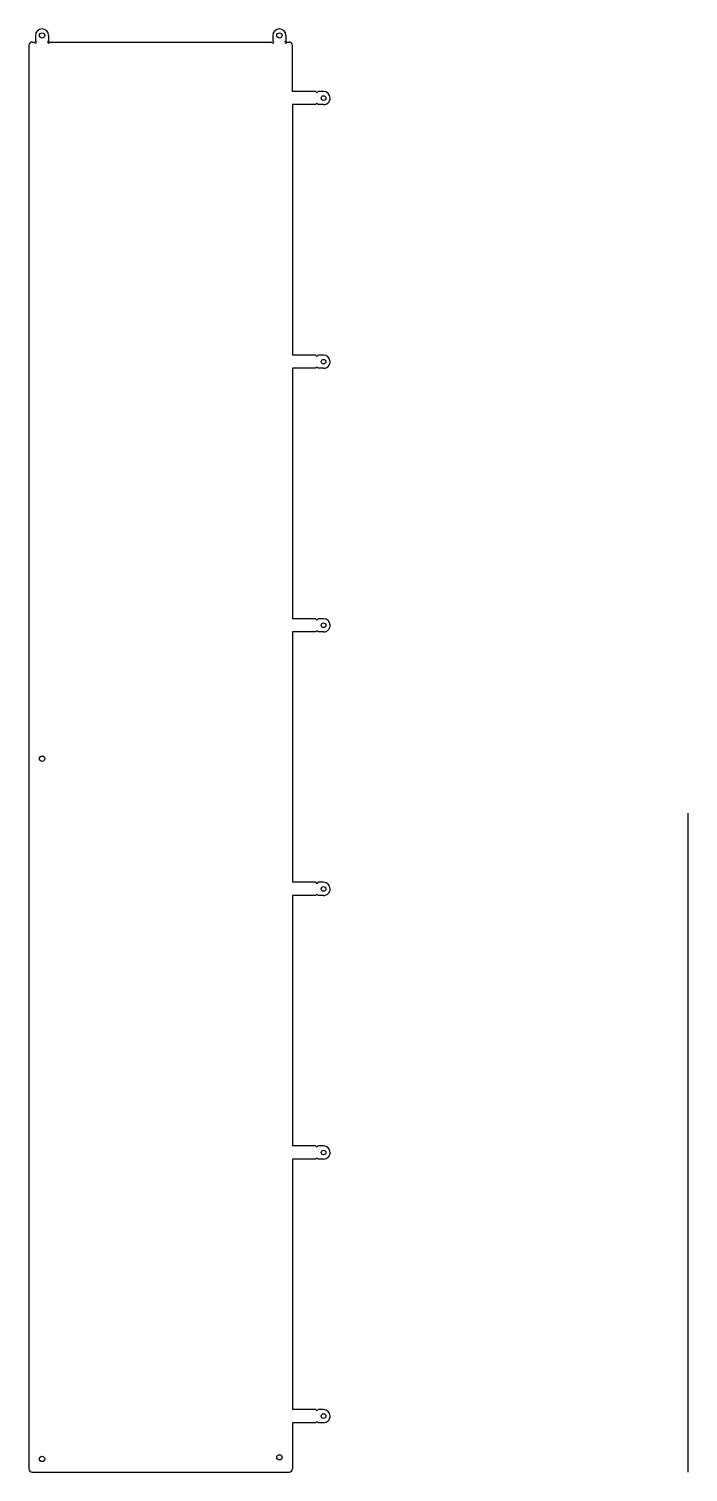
# Model space of a CAD drawing. Header units: millimetres. Extents: x 0 to 1000, y 0 to 2190.
import ezdxf

# ---------------------------------------------------------------- set-up
doc = ezdxf.new("R2010")
doc.units = ezdxf.units.MM
doc.layers.get('0').update_dxf_attribs({"linetype": 'CONTINUOUS'})

msp = doc.modelspace()

# ---------------------------------------------------------------- linework, layer by layer
for p, q in [((20, 2190), (20, 2190)), ((5, 2170), (8.5, 2170)), ((10, 2180), (10, 2171.5)), ((30, 2180), (30, 2170)), ((31.5, 2170), (368.5, 2170)), ((370, 2180), (370, 2171.5)), ((390, 2180), (390, 2170)), ((391.5, 2170), (395, 2170)), ((0, 2165), (0, 5)), ((400, 2095), (400, 2165)), ((435.5, 2095), (400, 2095)), ((447, 2095), (438.5, 2095)), ((435.5, 2075), (400, 2075)), ((400, 2075), (400, 1695)), ((447, 2075), (438.5, 2075)), ((435.5, 1695), (400, 1695)), ((447, 1695), (438.5, 1695)), ((435.5, 1675), (400, 1675)), ((400, 1675), (400, 1295)), ((447, 1675), (438.5, 1675)), ((435.5, 1295), (400, 1295)), ((447, 1295), (438.5, 1295)), ((435.5, 1275), (400, 1275)), ((400, 1275), (400, 895)), ((447, 1275), (438.5, 1275)), ((1000, 0), (1000, 1000)), ((435.5, 895), (400, 895)), ((447, 895), (438.5, 895)), ((435.5, 875), (400, 875)), ((400, 875), (400, 495)), ((447, 875), (438.5, 875)), ((435.5, 495), (400, 495)), ((447, 495), (438.5, 495)), ((435.5, 475), (400, 475)), ((400, 475), (400, 95)), ((447, 475), (438.5, 475)), ((435.5, 95), (400, 95)), ((447, 95), (438.5, 95)), ((435.5, 75), (400, 75)), ((400, 75), (400, 5)), ((447, 75), (438.5, 75)), ((5, 0), (395, 0))]:
    msp.add_line(p, q)
for centre, radius in [((20, 2180), 4), ((380, 2180), 4), ((447, 2085), 3.5), ((447, 1685), 3.5), ((447, 1285), 3.5), ((20, 1082.5), 4), ((447, 885), 3.5), ((447, 485), 3.5), ((447, 85), 3.5), ((20, 20), 4), ((380, 22.5), 4)]:
    msp.add_circle(centre, radius)
for centre, radius, start, end in [((20, 2180), 10, 90, 180), ((20, 2180), 10, 0, 90), ((380, 2180), 10, 90, 180), ((380, 2180), 10, 0, 90), ((5, 2165), 5, 90, 180), ((10, 2170), 1.5, -180, 90), ((30, 2170), 1.5, -270, 0), ((370, 2170), 1.5, -180, 90), ((390, 2170), 1.5, -270, 0), ((395, 2165), 5, 0, 90), ((437, 2095), 1.5, -180, 0), ((447, 2085), 10, 0.0002, 90), ((447, 2085), 10, -90, 0.0002), ((437, 2075), 1.5, 0.0758, 179.9242), ((437, 1695), 1.5, -180, 0), ((447, 1685), 10, 0.0002, 90), ((437, 1675), 1.5, 0.0758, 179.9242), ((447, 1685), 10, -90, 0.0002), ((437, 1295), 1.5, -180, 0), ((447, 1285), 10, 0.0002, 90), ((437, 1275), 1.5, 0.0758, 179.9242), ((447, 1285), 10, -90, 0.0002), ((437, 895), 1.5, -180, 0), ((437, 875), 1.5, 0.0758, 179.9242), ((447, 885), 10, 0.0002, 90), ((447, 885), 10, -90, 0.0002), ((437, 495), 1.5, -180, 0), ((447, 485), 10, 0.0002, 90), ((447, 485), 10, -90, 0.0002), ((437, 475), 1.5, 0.0758, 179.9242), ((437, 95), 1.5, -180, 0), ((447, 85), 10, 0.0002, 90), ((437, 75), 1.5, 0.0758, 179.9242), ((447, 85), 10, -90, 0.0002), ((5, 5), 5, 180, 270), ((395, 5), 5, -90, 0)]:
    msp.add_arc(centre, radius, start, end)

doc.saveas('drawing.dxf')
